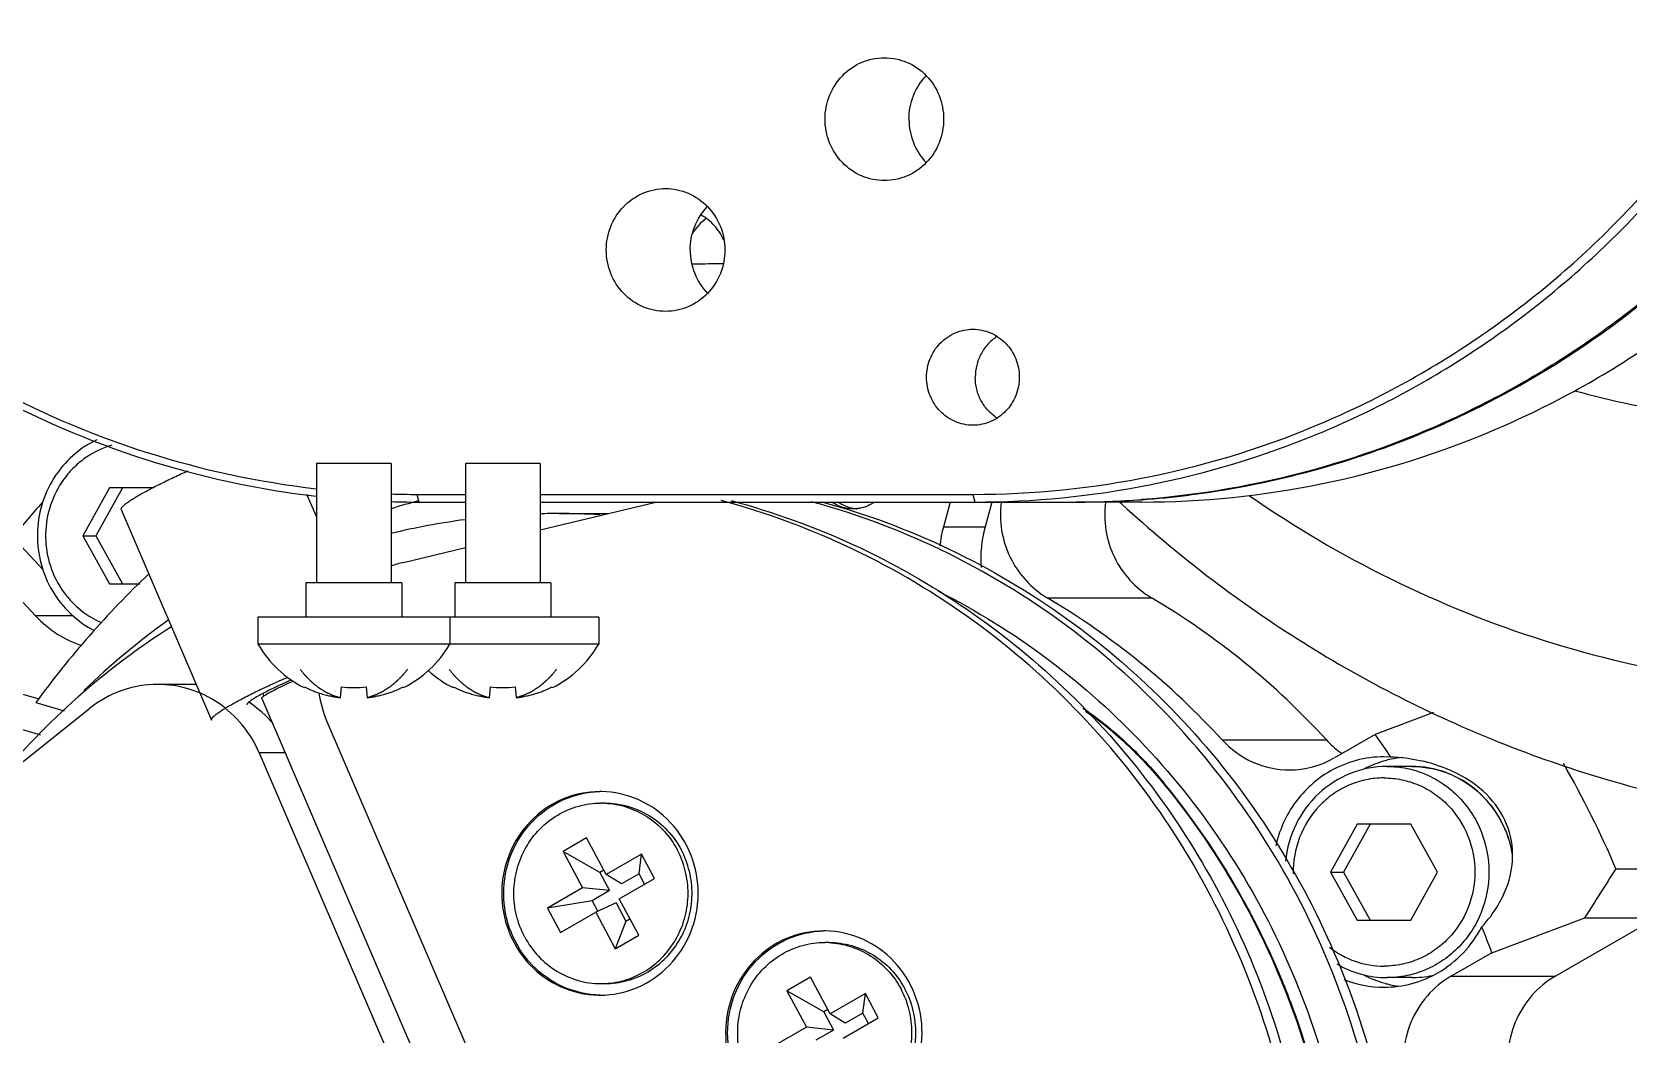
# Model space of a CAD drawing. Header units: millimetres. Extents: x 0 to 841, y 0 to 594.
# Drawn here: x 54.14 to 74.94, y 212.63 to 225.68 of the extents above; entities that cross this region are included whole.
import ezdxf

# ---------------------------------------------------------------- set-up
doc = ezdxf.new("R2010")
doc.units = ezdxf.units.MM
doc.header["$LTSCALE"] = 46.255
doc.layers.get('0').update_dxf_attribs({"linetype": 'CONTINUOUS'})
doc.layers.add('AXIS', color=7, linetype='CONTINUOUS')
doc.layers.add('COSMETIC', color=7, linetype='CONTINUOUS')

msp = doc.modelspace()

# ---------------------------------------------------------------- linework, layer by layer
at = {"color": 7, "linetype": 'CONTINUOUS'}
for p, q in [((58.821, 220.055), (57.846, 220.055)), ((57.846, 220.055), (57.846, 218.505)), ((58.821, 220.055), (58.821, 218.505)), ((60.762, 220.055), (59.787, 220.055)), ((59.787, 220.055), (59.787, 218.505)), ((60.762, 220.055), (60.762, 218.505)), ((55.152, 219.741), (54.804, 219.116)), ((55.321, 219.741), (54.972, 219.116)), ((55.713, 219.741), (55.152, 219.741)), ((59.155, 219.655), (59.787, 219.655)), ((59.155, 219.655), (59.181, 219.555)), ((60.762, 219.655), (66.399, 219.655)), ((66.399, 219.655), (66.425, 219.555)), ((59.148, 219.555), (59.181, 219.555)), ((59.181, 219.555), (59.787, 219.555)), ((60.762, 219.555), (67.732, 219.555)), ((60.762, 219.195), (62.269, 219.555)), ((61.005, 219.405), (61.642, 219.405)), ((66.104, 219.555), (66.015, 219.232)), ((66.648, 219.555), (66.558, 219.232)), ((66.015, 219.232), (66.558, 219.232)), ((53.231, 219.099), (54.187, 218.074)), ((53.891, 219.099), (54.283, 218.678)), ((54.804, 219.116), (54.972, 219.116)), ((54.804, 219.116), (55.152, 218.491)), ((54.972, 219.116), (55.321, 218.491)), ((58.981, 218.769), (59.787, 218.962)), ((55.152, 218.491), (55.544, 218.491)), ((58.959, 218.505), (57.709, 218.505)), ((57.709, 218.505), (57.709, 218.055)), ((58.959, 218.505), (58.959, 218.055)), ((60.9, 218.505), (59.65, 218.505)), ((59.65, 218.505), (59.65, 218.055)), ((60.9, 218.505), (60.9, 218.055)), ((67.367, 218.309), (68.725, 218.309)), ((54.675, 218.074), (54.187, 218.074)), ((61.525, 218.055), (57.084, 218.055)), ((57.084, 218.055), (57.084, 217.705)), ((59.584, 218.055), (59.584, 217.705)), ((61.525, 218.055), (61.525, 217.705)), ((61.525, 217.705), (57.084, 217.705)), ((56.192, 217.181), (55.778, 217.181)), ((57.687, 217.139), (57.69, 217.147)), ((58.159, 217.007), (58.173, 217.147)), ((58.494, 217.147), (58.508, 217.007)), ((58.977, 217.147), (58.98, 217.139)), ((59.628, 217.139), (59.631, 217.147)), ((60.1, 217.007), (60.114, 217.147)), ((60.435, 217.147), (60.449, 217.007)), ((60.918, 217.147), (60.921, 217.139)), ((53.973, 217.068), (54.23, 216.991)), ((54.192, 216.945), (54.562, 216.835)), ((56.94, 216.921), (56.939, 216.913)), ((51.59, 214.243), (54.895, 216.87)), ((53.457, 216.76), (54.252, 216.524)), ((57.984, 216.697), (60.272, 211.377)), ((72.4, 216.815), (71.64, 216.529)), ((71.64, 216.529), (71.109, 216.225)), ((57.438, 216.291), (57.101, 216.291)), ((57.101, 216.291), (59.389, 210.971)), ((69.647, 216.458), (71.006, 216.458)), ((72.116, 216.113), (71.795, 216.113)), ((71.407, 215.363), (71.059, 214.738)), ((71.575, 215.363), (71.227, 214.738)), ((72.104, 215.363), (71.407, 215.363)), ((72.453, 214.738), (72.104, 215.363)), ((61.367, 215.182), (61.061, 215.007)), ((61.622, 214.707), (61.367, 215.182)), ((61.54, 214.733), (61.061, 215.007)), ((61.061, 215.007), (61.315, 214.531)), ((62.081, 214.97), (61.622, 214.707)), ((62.05, 214.715), (62.081, 214.97)), ((62.251, 214.653), (62.081, 214.97)), ((61.591, 214.763), (61.54, 214.733)), ((61.54, 214.733), (61.667, 214.496)), ((61.82, 214.584), (61.622, 214.707)), ((61.791, 214.39), (62.251, 214.653)), ((62.05, 214.715), (61.82, 214.584)), ((62.123, 214.58), (62.05, 214.715)), ((71.059, 214.738), (71.227, 214.738)), ((71.059, 214.738), (71.407, 214.113)), ((71.227, 214.738), (71.575, 214.113)), ((72.104, 214.113), (72.453, 214.738)), ((74.777, 214.781), (75.713, 214.781)), ((61.315, 214.531), (60.856, 214.267)), ((61.667, 214.496), (61.315, 214.531)), ((61.667, 214.496), (61.438, 214.364)), ((61.438, 214.364), (60.856, 214.267)), ((60.856, 214.267), (61.026, 213.95)), ((61.026, 213.95), (61.485, 214.214)), ((61.438, 214.364), (61.511, 214.226)), ((61.752, 214.337), (61.485, 214.214)), ((61.485, 214.214), (61.74, 213.738)), ((61.752, 214.337), (61.879, 214.099)), ((62.046, 213.914), (61.791, 214.39)), ((61.879, 214.099), (61.74, 213.738)), ((61.879, 214.099), (61.931, 214.129)), ((71.407, 214.113), (72.104, 214.113)), ((73.162, 213.687), (74.37, 214.141)), ((75.053, 213.992), (73.989, 213.382)), ((74.37, 214.141), (75.506, 214.141)), ((61.74, 213.738), (62.046, 213.914)), ((73.162, 213.687), (72.631, 213.382)), ((64.284, 213.368), (63.977, 213.192)), ((64.538, 212.892), (64.284, 213.368)), ((72.116, 213.363), (71.795, 213.363)), ((72.631, 213.382), (73.989, 213.382)), ((64.457, 212.919), (63.977, 213.192)), ((63.977, 213.192), (64.232, 212.717)), ((64.998, 213.156), (64.538, 212.892)), ((64.967, 212.901), (64.998, 213.156)), ((65.167, 212.839), (64.998, 213.156)), ((64.508, 212.949), (64.457, 212.919)), ((64.457, 212.919), (64.584, 212.681)), ((64.737, 212.769), (64.538, 212.892)), ((64.708, 212.575), (65.167, 212.839)), ((64.967, 212.901), (64.737, 212.769)), ((65.039, 212.765), (64.967, 212.901)), ((64.232, 212.717), (63.773, 212.453)), ((64.584, 212.681), (64.232, 212.717)), ((64.584, 212.681), (64.354, 212.55))]:
    msp.add_line(p, q, dxfattribs=at)
for centre, radius, start, end in [((63.079, 210.283), 12.372, 90.0003, 91.558), ((63.079, 210.283), 12.372, 89.6951, 90.0003), ((77.142, 231.318), 10.713, 254.3043, 269.9876), ((59.155, 231.205), 11.55, 268.3417, 269.9995), ((65.388, 209.694), 14.854, 138.4298, 140.7162), ((61.731, 210.034), 9.873, 104.9937, 107.1533), ((59.181, 231.204), 11.649, 268.2279, 269.8387), ((61.005, 210.069), 9.336, 90.0047, 91.4908), ((61.005, 210.061), 9.344, 86.7342, 90.0046), ((64.928, 219.954), 0.488, 235.2101, 256.4843), ((64.926, 219.946), 0.48, 256.559, 259.7778), ((64.926, 219.946), 0.48, 259.7783, 265.8819), ((67.732, 231.224), 11.669, 270.0025, 274.2528), ((79.431, 231.596), 16.389, 227.2043, 227.4123), ((61.01, 210.038), 9.368, 97.5171, 103.5439), ((67.51, 218.819), 1.551, 164.5395, 174.0977), ((59.31, 217.395), 1.413, 103.4564, 110.3813), ((62.282, 209.717), 9.984, 42.466, 59.386), ((63.641, 209.717), 9.984, 42.466, 59.386), ((61.89, 209.744), 10.206, 125.829, 133.8774), ((61.192, 209.698), 9.756, 122.4542, 140.3902), ((58.334, 218.432), 1.446, 210.1885, 243.443), ((58.334, 218.432), 1.446, 296.557, 329.8115), ((60.275, 218.432), 1.446, 296.557, 329.8115), ((60.275, 218.432), 1.446, 227.7657, 243.443), ((56.192, 215.785), 1.396, 86.2074, 89.9962), ((58.333, 218.447), 1.45, 243.6981, 248.2459), ((58.334, 218.694), 1.555, 264.0645, 275.9355), ((58.334, 218.447), 1.45, 291.7541, 296.3019), ((60.274, 218.447), 1.45, 243.6981, 248.2459), ((60.275, 218.694), 1.555, 264.0645, 275.9355), ((60.276, 218.447), 1.45, 291.7541, 296.3019), ((56.161, 215.722), 1.467, 39.928, 57.0007), ((58.333, 218.447), 1.45, 248.246, 250.4228), ((58.333, 218.448), 1.451, 250.4229, 251.5332), ((58.333, 218.448), 1.451, 251.5333, 254.4592), ((59.404, 217.307), 1.545, 188.8796, 203.2256), ((58.333, 218.448), 1.452, 254.4592, 255.9343), ((58.333, 218.449), 1.452, 255.9344, 257.1503), ((58.333, 218.449), 1.452, 257.1503, 258.3933), ((58.333, 218.449), 1.452, 258.3934, 259.7704), ((58.333, 218.449), 1.452, 259.7703, 260.7531), ((58.334, 218.45), 1.453, 260.7532, 263.0911), ((58.334, 218.45), 1.453, 276.909, 279.2467), ((58.334, 218.449), 1.452, 279.2469, 281.6066), ((58.334, 218.449), 1.452, 281.6067, 282.8497), ((58.334, 218.449), 1.452, 282.8497, 284.0656), ((58.334, 218.448), 1.452, 284.0657, 285.5408), ((58.334, 218.448), 1.451, 285.5408, 286.6998), ((58.334, 218.448), 1.451, 286.6999, 288.4668), ((58.334, 218.448), 1.451, 288.4668, 289.5771), ((58.334, 218.447), 1.45, 289.5772, 291.754), ((60.274, 218.447), 1.45, 248.246, 250.4228), ((60.274, 218.448), 1.451, 250.4229, 251.5332), ((60.274, 218.448), 1.451, 251.5333, 254.4592), ((60.274, 218.448), 1.452, 254.4592, 255.9343), ((60.275, 218.449), 1.452, 255.9344, 257.1503), ((60.275, 218.449), 1.452, 257.1503, 258.3933), ((60.275, 218.449), 1.452, 258.3934, 259.7704), ((60.275, 218.449), 1.452, 259.7703, 260.7531), ((60.275, 218.45), 1.453, 260.7532, 263.0911), ((60.275, 218.45), 1.453, 276.909, 279.2467), ((60.275, 218.449), 1.452, 279.2469, 281.6066), ((60.275, 218.449), 1.452, 281.6067, 282.8497), ((60.275, 218.449), 1.452, 282.8497, 284.0656), ((60.275, 218.448), 1.452, 284.0657, 285.5408), ((60.275, 218.448), 1.451, 285.5408, 286.6998), ((60.275, 218.448), 1.451, 286.6999, 288.4668), ((60.275, 218.448), 1.451, 288.4668, 289.5771), ((60.275, 218.447), 1.45, 289.5772, 291.754), ((62.026, 209.566), 11.87, 34.1813, 35.9161), ((71.909, 217.285), 1.225, 222.4884, 233.3245), ((71.897, 217.269), 1.205, 233.3463, 235.0942), ((70.522, 217.243), 1.175, 270.0553, 299.9297), ((62.425, 209.486), 13.439, 23.2072, 29.7222), ((61.553, 214.538), 1.097, 87.2985, 89.9994), ((139.06, 173.433), 76.433, 147.25019, 147.81898), ((61.806, 209.447), 12.121, 20.4751, 22.1858), ((64.47, 212.724), 1.097, 87.2985, 89.9994), ((72.116, 214.658), 1.295, 270.0199, 281.9429), ((72.116, 214.651), 1.288, 270.0209, 282.0666), ((61.553, 214.383), 1.098, 269.9994, 272.7006)]:
    msp.add_arc(centre, radius, start, end, dxfattribs=at)
for points, knots in [([(59.148, 244.555), (58.387, 244.553), (56.86, 244.398), (54.657, 243.725), (52.616, 242.635), (50.81, 241.167), (49.304, 239.374), (48.151, 237.321), (47.391, 235.082), (47.052, 232.734), (47.145, 230.363), (47.666, 228.051), (48.599, 225.882), (49.909, 223.932), (51.55, 222.271), (53.465, 220.959), (55.585, 220.044), (57.088, 219.719), (57.844, 219.632)], [0, 0, 0, 0, 0.061393, 0.122939, 0.184772, 0.246978, 0.30959, 0.372586, 0.435889, 0.499379, 0.562913, 0.62634, 0.689524, 0.752362, 0.8148, 0.876838, 0.938536, 1, 1, 1, 1]), ([(59.155, 244.455), (58.399, 244.455), (56.882, 244.306), (54.692, 243.642), (52.662, 242.564), (50.866, 241.109), (49.367, 239.331), (48.219, 237.293), (47.462, 235.069), (47.124, 232.738), (47.214, 230.382), (47.732, 228.086), (48.657, 225.931), (49.959, 223.994), (51.59, 222.345), (53.493, 221.043), (55.599, 220.136), (57.093, 219.815), (57.844, 219.729)], [0, 0, 0, 0, 0.061393, 0.122938, 0.184768, 0.246972, 0.309582, 0.372577, 0.43588, 0.499372, 0.562907, 0.626335, 0.689521, 0.752361, 0.814799, 0.876837, 0.938535, 1, 1, 1, 1]), ([(66.399, 219.655), (67.182, 219.655), (68.755, 219.815), (71.018, 220.527), (73.103, 221.683), (74.929, 223.236), (76.426, 225.128), (77.538, 227.284), (78.223, 229.623), (78.454, 232.055), (78.223, 234.487), (77.538, 236.826), (76.426, 238.982), (74.929, 240.874), (73.103, 242.427), (71.018, 243.583), (68.755, 244.295), (67.182, 244.455), (66.399, 244.455)], [0, 0, 0, 0, 0.061433, 0.123029, 0.18493, 0.247223, 0.309939, 0.373043, 0.436442, 0.5, 0.563558, 0.626957, 0.690061, 0.752777, 0.81507, 0.876971, 0.938567, 1, 1, 1, 1]), ([(66.425, 219.555), (67.187, 219.555), (68.718, 219.706), (70.926, 220.375), (72.973, 221.464), (74.784, 222.931), (76.295, 224.725), (77.452, 226.781), (78.214, 229.025), (78.554, 231.376), (78.46, 233.752), (77.937, 236.068), (77.001, 238.24), (75.686, 240.192), (74.039, 241.853), (72.118, 243.163), (69.993, 244.076), (68.486, 244.397), (67.728, 244.482)], [0, 0, 0, 0, 0.061394, 0.122939, 0.184771, 0.246975, 0.309587, 0.372584, 0.435888, 0.499381, 0.562916, 0.626344, 0.689529, 0.752367, 0.814803, 0.87684, 0.938536, 1, 1, 1, 1]), ([(68.597, 244.523), (69.349, 244.467), (70.848, 244.208), (72.981, 243.393), (74.931, 242.182), (76.627, 240.616), (78.011, 238.751), (79.036, 236.653), (79.665, 234.395), (79.877, 232.055), (79.665, 229.715), (79.036, 227.457), (78.011, 225.359), (76.627, 223.494), (74.931, 221.928), (72.981, 220.717), (70.848, 219.902), (69.349, 219.643), (68.597, 219.587)], [0, 0, 0, 0, 0.061424, 0.123047, 0.184987, 0.247314, 0.310043, 0.373132, 0.436494, 0.5, 0.563506, 0.626867, 0.689957, 0.752686, 0.815013, 0.876953, 0.938576, 1, 1, 1, 1]), ([(66.711, 221.709), (66.668, 221.68), (66.589, 221.613), (66.499, 221.484), (66.442, 221.337), (66.43, 221.232), (66.43, 221.18)], [0, 0, 0, 0, 0.247243, 0.496627, 0.747789, 1, 1, 1, 1]), ([(66.711, 220.651), (66.668, 220.68), (66.589, 220.747), (66.499, 220.876), (66.442, 221.023), (66.43, 221.128), (66.43, 221.18)], [0, 0, 0, 0, 0.247243, 0.496627, 0.747789, 1, 1, 1, 1]), ([(54.987, 220.366), (54.873, 220.312), (54.66, 220.17), (54.411, 219.876), (54.252, 219.521), (54.194, 219.135), (54.242, 218.748), (54.391, 218.389), (54.632, 218.088), (54.841, 217.939), (54.953, 217.882)], [0, 0, 0, 0, 0.123357, 0.247901, 0.373533, 0.499825, 0.626149, 0.75187, 0.876532, 1, 1, 1, 1]), ([(55.181, 220.296), (55.064, 220.261), (54.894, 220.181), (54.702, 220.026), (54.534, 219.842), (54.379, 219.564), (54.301, 219.191), (54.336, 218.81), (54.457, 218.516), (54.602, 218.312), (54.775, 218.134), (54.934, 218.033), (55.047, 217.985)], [0, 0, 0, 0, 0.122948, 0.185051, 0.247486, 0.372929, 0.499244, 0.625714, 0.751565, 0.814255, 0.876616, 1, 1, 1, 1]), ([(69.999, 219.641), (71.171, 218.827), (73.766, 217.545), (76.628, 217.105), (78.046, 217.105)], [0, 0, 0, 0, 0.501446, 1, 1, 1, 1]), ([(60.72, 198.906), (61.327, 198.914), (62.545, 199.044), (64.304, 199.573), (65.944, 200.42), (67.41, 201.556), (68.656, 202.945), (69.642, 204.542), (70.335, 206.295), (70.715, 208.147), (70.77, 210.04), (70.496, 211.912), (69.904, 213.704), (69.012, 215.359), (67.848, 216.821), (66.449, 218.046), (64.862, 218.991), (63.707, 219.417), (63.118, 219.574)], [0, 0, 0, 0, 0.06134, 0.122828, 0.184581, 0.246683, 0.309169, 0.372029, 0.435202, 0.49859, 0.562068, 0.625501, 0.688757, 0.751729, 0.814343, 0.87657, 0.938429, 1, 1, 1, 1]), ([(63.248, 219.574), (63.795, 219.428), (64.868, 219.041), (66.358, 218.192), (67.691, 217.1), (68.829, 215.793), (69.742, 214.31), (70.403, 212.69), (70.796, 210.98), (70.871, 209.81), (70.861, 209.227)], [0, 0, 0, 0, 0.122899, 0.24632, 0.370409, 0.495216, 0.620711, 0.746791, 0.873291, 1, 1, 1, 1]), ([(71.669, 207.379), (71.792, 208.026), (71.919, 209.345), (71.75, 211.322), (71.226, 213.232), (70.366, 215.008), (69.199, 216.585), (67.767, 217.91), (66.121, 218.933), (64.914, 219.391), (64.298, 219.559)], [0, 0, 0, 0, 0.126481, 0.252964, 0.379167, 0.50483, 0.629772, 0.753909, 0.877272, 1, 1, 1, 1]), ([(64.427, 219.559), (64.998, 219.404), (66.116, 218.988), (67.658, 218.076), (69.023, 216.9), (70.17, 215.497), (71.064, 213.911), (71.679, 212.188), (71.997, 210.381), (72.003, 209.156), (71.955, 208.548)], [0, 0, 0, 0, 0.122823, 0.24622, 0.370324, 0.495176, 0.62073, 0.746856, 0.873358, 1, 1, 1, 1]), ([(66.767, 219.555), (66.752, 219.434), (66.756, 219.185), (66.868, 218.831), (67.073, 218.525), (67.263, 218.37), (67.367, 218.309)], [0, 0, 0, 0, 0.252252, 0.503637, 0.753047, 1, 1, 1, 1]), ([(68.126, 219.555), (68.111, 219.434), (68.115, 219.185), (68.226, 218.831), (68.432, 218.525), (68.622, 218.37), (68.725, 218.309)], [0, 0, 0, 0, 0.252252, 0.503637, 0.753047, 1, 1, 1, 1]), ([(68.34, 219.529), (69.048, 218.878), (70.579, 217.702), (73.144, 216.38), (75.895, 215.544), (77.798, 215.329), (78.748, 215.309)], [0, 0, 0, 0, 0.251715, 0.502049, 0.751318, 1, 1, 1, 1]), ([(65.944, 218.397), (66.447, 218.143), (67.413, 217.544), (68.684, 216.404), (69.746, 215.054), (70.567, 213.535), (71.123, 211.893), (71.396, 210.176), (71.38, 208.437), (71.175, 207.294), (71.026, 206.736)], [0, 0, 0, 0, 0.122979, 0.246666, 0.371094, 0.496208, 0.621872, 0.747888, 0.87401, 1, 1, 1, 1]), ([(54.187, 218.074), (54.27, 217.985), (54.457, 217.829), (54.677, 217.724), (54.792, 217.686)], [0, 0, 0, 0, 0.501964, 1, 1, 1, 1]), ([(55.777, 217.181), (55.62, 217.181), (55.301, 217.126), (55.019, 216.969), (54.895, 216.87)], [0, 0, 0, 0, 0.498242, 1, 1, 1, 1]), ([(57.101, 216.291), (57.045, 216.421), (56.896, 216.667), (56.579, 216.955), (56.196, 217.139), (55.916, 217.181), (55.777, 217.181)], [0, 0, 0, 0, 0.253322, 0.504179, 0.752773, 1, 1, 1, 1]), ([(57.521, 217.238), (57.484, 217.222), (57.412, 217.19), (57.307, 217.142), (57.211, 217.095), (57.125, 217.05), (57.054, 217.01), (57.004, 216.979), (56.974, 216.957), (56.958, 216.944), (56.946, 216.932), (56.941, 216.925), (56.94, 216.921)], [0, 0, 0, 0, 0.18049, 0.355484, 0.519055, 0.66569, 0.790491, 0.889395, 0.928176, 0.959507, 0.983339, 1, 1, 1, 1]), ([(69.647, 216.458), (69.758, 216.337), (70.031, 216.138), (70.361, 216.068), (70.524, 216.068)], [0, 0, 0, 0, 0.502543, 1, 1, 1, 1]), ([(71.795, 216.113), (71.633, 216.113), (71.305, 216.05), (70.882, 215.78), (70.582, 215.372), (70.49, 215.045), (70.473, 214.879)], [0, 0, 0, 0, 0.246243, 0.494598, 0.746054, 1, 1, 1, 1]), ([(71.795, 216.113), (71.881, 216.113), (72.056, 216.095), (72.307, 216.016), (72.538, 215.888), (72.74, 215.716), (72.906, 215.506), (73.071, 215.188), (73.157, 214.738), (73.071, 214.288), (72.906, 213.97), (72.74, 213.76), (72.538, 213.588), (72.307, 213.46), (72.056, 213.381), (71.881, 213.363), (71.795, 213.363)], [0, 0, 0, 0, 0.061505, 0.123172, 0.185144, 0.247508, 0.310296, 0.373472, 0.5, 0.626528, 0.689704, 0.752492, 0.814856, 0.876828, 0.938495, 1, 1, 1, 1]), ([(73.03, 214.024), (73.108, 214.109), (73.253, 214.298), (73.407, 214.639), (73.457, 215.05), (73.329, 215.488), (73.024, 215.844), (72.637, 216.073), (72.239, 216.196), (71.974, 216.229), (71.846, 216.235)], [0, 0, 0, 0, 0.105521, 0.216735, 0.338754, 0.476488, 0.62094, 0.756996, 0.882522, 1, 1, 1, 1]), ([(73.427, 214.979), (73.4, 215.135), (73.293, 215.439), (72.991, 215.811), (72.583, 216.056), (72.27, 216.113), (72.116, 216.113)], [0, 0, 0, 0, 0.253272, 0.504372, 0.752996, 1, 1, 1, 1]), ([(72.116, 216.113), (72.272, 216.113), (72.587, 216.055), (72.998, 215.804), (73.299, 215.424), (73.403, 215.114), (73.428, 214.956)], [0, 0, 0, 0, 0.246401, 0.494773, 0.746116, 1, 1, 1, 1]), ([(71.756, 215.963), (71.677, 215.963), (71.52, 215.947), (71.294, 215.875), (71.086, 215.758), (70.844, 215.548), (70.626, 215.2), (70.57, 214.875), (70.573, 214.714)], [0, 0, 0, 0, 0.123135, 0.246606, 0.370698, 0.495592, 0.746661, 1, 1, 1, 1]), ([(71.756, 215.963), (71.833, 215.963), (71.988, 215.947), (72.212, 215.877), (72.418, 215.763), (72.659, 215.558), (72.878, 215.217), (72.97, 214.738), (72.878, 214.259), (72.659, 213.918), (72.418, 213.713), (72.212, 213.599), (71.988, 213.529), (71.833, 213.513), (71.756, 213.513)], [0, 0, 0, 0, 0.061577, 0.123318, 0.185362, 0.2478, 0.373322, 0.5, 0.626678, 0.7522, 0.814638, 0.876682, 0.938423, 1, 1, 1, 1]), ([(60.561, 213.891), (60.513, 213.98), (60.44, 214.171), (60.406, 214.476), (60.448, 214.78), (60.564, 215.062), (60.746, 215.305), (60.983, 215.491), (61.258, 215.609), (61.455, 215.635), (61.553, 215.635)], [0, 0, 0, 0, 0.126134, 0.252778, 0.379396, 0.505448, 0.630538, 0.75452, 0.877539, 1, 1, 1, 1]), ([(61.605, 215.635), (61.706, 215.635), (61.908, 215.607), (62.189, 215.484), (62.429, 215.289), (62.549, 215.121), (62.598, 215.03)], [0, 0, 0, 0, 0.247528, 0.496238, 0.746967, 1, 1, 1, 1]), ([(61.605, 215.634), (61.701, 215.63), (61.894, 215.595), (62.159, 215.469), (62.385, 215.279), (62.5, 215.117), (62.546, 215.03)], [0, 0, 0, 0, 0.247515, 0.496289, 0.747041, 1, 1, 1, 1]), ([(61.605, 213.285), (61.703, 213.285), (61.901, 213.312), (62.176, 213.429), (62.412, 213.616), (62.595, 213.858), (62.711, 214.141), (62.753, 214.445), (62.718, 214.75), (62.645, 214.941), (62.598, 215.03)], [0, 0, 0, 0, 0.122461, 0.24548, 0.369462, 0.494552, 0.620604, 0.747222, 0.873866, 1, 1, 1, 1]), ([(61.605, 213.287), (61.701, 213.291), (61.893, 213.326), (62.157, 213.451), (62.383, 213.64), (62.555, 213.882), (62.663, 214.161), (62.701, 214.458), (62.664, 214.756), (62.593, 214.943), (62.546, 215.03)], [0, 0, 0, 0, 0.122459, 0.245538, 0.369593, 0.494731, 0.620783, 0.747358, 0.873934, 1, 1, 1, 1]), ([(51.59, 214.243), (51.19, 213.447), (50.739, 212.167), (50.467, 210.399), (50.414, 208.606), (50.763, 206.378), (51.649, 204.309), (52.644, 202.836), (53.807, 201.511), (55.555, 200.158), (57.985, 199.137), (59.727, 198.905), (60.591, 198.905)], [0, 0, 0, 0, 0.126151, 0.189554, 0.253008, 0.379551, 0.505502, 0.568257, 0.630744, 0.754639, 0.877592, 1, 1, 1, 1]), ([(60.561, 213.891), (60.609, 213.8), (60.73, 213.632), (60.969, 213.437), (61.25, 213.313), (61.453, 213.285), (61.553, 213.285)], [0, 0, 0, 0, 0.253033, 0.503762, 0.752472, 1, 1, 1, 1]), ([(63.477, 212.076), (63.43, 212.165), (63.357, 212.357), (63.322, 212.661), (63.365, 212.965), (63.481, 213.248), (63.663, 213.491), (63.9, 213.677), (64.175, 213.794), (64.372, 213.821), (64.47, 213.821)], [0, 0, 0, 0, 0.126134, 0.252778, 0.379396, 0.505448, 0.630538, 0.75452, 0.877539, 1, 1, 1, 1]), ([(64.522, 213.821), (64.622, 213.821), (64.825, 213.793), (65.106, 213.67), (65.345, 213.475), (65.466, 213.306), (65.514, 213.216)], [0, 0, 0, 0, 0.247528, 0.496238, 0.746967, 1, 1, 1, 1]), ([(64.522, 213.82), (64.618, 213.815), (64.81, 213.78), (65.076, 213.655), (65.302, 213.464), (65.416, 213.302), (65.463, 213.216)], [0, 0, 0, 0, 0.247515, 0.496289, 0.747041, 1, 1, 1, 1]), ([(71.045, 213.758), (71.146, 213.68), (71.373, 213.556), (71.629, 213.513), (71.756, 213.513)], [0, 0, 0, 0, 0.501677, 1, 1, 1, 1]), ([(71.141, 213.541), (71.24, 213.483), (71.452, 213.393), (71.681, 213.363), (71.795, 213.363)], [0, 0, 0, 0, 0.501093, 1, 1, 1, 1]), ([(72.631, 213.382), (72.515, 213.315), (72.302, 213.14), (72.086, 212.789), (71.99, 212.385), (72.014, 212.108), (72.047, 211.975)], [0, 0, 0, 0, 0.246843, 0.49642, 0.747989, 1, 1, 1, 1]), ([(73.989, 213.382), (73.873, 213.315), (73.661, 213.14), (73.445, 212.789), (73.349, 212.385), (73.373, 212.108), (73.406, 211.975)], [0, 0, 0, 0, 0.246843, 0.49642, 0.747989, 1, 1, 1, 1]), ([(64.522, 211.471), (64.62, 211.471), (64.817, 211.498), (65.092, 211.615), (65.329, 211.801), (65.511, 212.044), (65.627, 212.327), (65.669, 212.631), (65.635, 212.935), (65.562, 213.127), (65.514, 213.216)], [0, 0, 0, 0, 0.122461, 0.24548, 0.369462, 0.494552, 0.620604, 0.747222, 0.873866, 1, 1, 1, 1]), ([(64.522, 211.472), (64.618, 211.477), (64.809, 211.511), (65.074, 211.636), (65.3, 211.826), (65.472, 212.068), (65.58, 212.346), (65.617, 212.644), (65.581, 212.942), (65.509, 213.129), (65.463, 213.216)], [0, 0, 0, 0, 0.122459, 0.245538, 0.369593, 0.494731, 0.620783, 0.747358, 0.873934, 1, 1, 1, 1])]:
    msp.add_open_spline(points, degree=3, knots=knots, dxfattribs=at)
msp.add_open_spline([(66.558, 219.232), (66.511, 219.061), (66.493, 218.878), (66.507, 218.701)], degree=3, dxfattribs=at)
at = {"layer": 'AXIS', "color": 7, "linetype": 'CONTINUOUS'}
for p, q in [((57.719, 219.656), (57.846, 219.361)), ((55.301, 219.456), (56.48, 216.716)), ((67.758, 219.555), (67.743, 219.555)), ((68.599, 219.555), (67.758, 219.555)), ((57.135, 216.997), (59.841, 210.705)), ((57.148, 217.061), (57.162, 217.028)), ((71.846, 216.235), (71.755, 216.238)), ((68.892, 215.894), (68.897, 215.887)), ((68.897, 215.87), (68.897, 215.887)), ((61.563, 215.785), (61.54, 215.785)), ((64.479, 213.971), (64.457, 213.971)), ((61.518, 213.136), (61.541, 213.135))]:
    msp.add_line(p, q, dxfattribs=at)
for centre, radius, start, end in [((67.738, 231.325), 11.772, 278.551, 293.7912), ((67.703, 231.408), 11.862, 293.781, 294.0546), ((67.757, 231.228), 11.673, 274.1288, 277.1848), ((67.756, 231.241), 11.686, 277.185, 278.5251), ((67.758, 231.226), 11.671, 270.0015, 274.1285), ((64.186, 209.646), 12.376, 133.5412, 143.8567), ((72.151, 214.814), 1.425, 105.7041, 117.2231), ((72.144, 214.834), 1.404, 102.1319, 105.6707), ((72.145, 214.833), 1.405, 96.146, 102.1308), ((61.171, 209.536), 10.001, 28.4666, 39.4216), ((61.075, 209.479), 10.113, 27.5604, 28.4901), ((61.034, 209.459), 10.158, 22.703, 27.5561), ((60.993, 209.441), 10.204, 21.4919, 22.7051), ((72.151, 214.661), 1.424, 241.9474, 254.4314), ((71.755, 214.648), 1.41, 270.0568, 299.9298), ((60.963, 209.43), 10.236, 16.6824, 21.4888), ((72.146, 214.646), 1.408, 254.4606, 254.7334), ((72.144, 214.642), 1.404, 254.7324, 257.0345), ((72.144, 214.641), 1.404, 257.0387, 261.986)]:
    msp.add_arc(centre, radius, start, end, dxfattribs=at)
for points, knots in [([(68.599, 219.555), (69.388, 219.555), (70.974, 219.717), (73.255, 220.434), (75.357, 221.599), (77.198, 223.165), (78.707, 225.072), (79.828, 227.246), (80.518, 229.604), (80.751, 232.055), (80.518, 234.506), (79.828, 236.864), (78.707, 239.038), (77.198, 240.945), (75.357, 242.511), (73.255, 243.676), (70.974, 244.393), (69.388, 244.555), (68.599, 244.555)], [0, 0, 0, 0, 0.061433, 0.123031, 0.184931, 0.247224, 0.30994, 0.373043, 0.436442, 0.5, 0.563558, 0.626957, 0.69006, 0.752776, 0.815069, 0.876969, 0.938567, 1, 1, 1, 1]), ([(72.538, 220.576), (73.077, 220.817), (74.121, 221.38), (75.549, 222.448), (76.812, 223.718), (78.241, 225.647), (79.492, 228.429), (80.003, 232.055), (79.492, 235.682), (78.241, 238.464), (76.811, 240.392), (75.548, 241.663), (74.12, 242.731), (73.076, 243.294), (72.538, 243.534)], [0, 0, 0, 0, 0.061622, 0.123526, 0.185739, 0.248262, 0.373797, 0.5, 0.626204, 0.751739, 0.814261, 0.876474, 0.938378, 1, 1, 1, 1]), ([(64.473, 224.54), (64.473, 224.644), (64.513, 224.853), (64.684, 225.119), (64.94, 225.298), (65.145, 225.34), (65.246, 225.34)], [0, 0, 0, 0, 0.254009, 0.505662, 0.754017, 1, 1, 1, 1]), ([(65.246, 225.34), (65.346, 225.34), (65.551, 225.298), (65.808, 225.119), (65.979, 224.853), (66.018, 224.644), (66.018, 224.54)], [0, 0, 0, 0, 0.245983, 0.494338, 0.745991, 1, 1, 1, 1]), ([(65.566, 224.54), (65.566, 224.644), (65.606, 224.852), (65.721, 225.031), (65.792, 225.105)], [0, 0, 0, 0, 0.502337, 1, 1, 1, 1]), ([(65.246, 223.74), (65.145, 223.74), (64.94, 223.782), (64.684, 223.961), (64.513, 224.227), (64.473, 224.436), (64.473, 224.54)], [0, 0, 0, 0, 0.245983, 0.494338, 0.745991, 1, 1, 1, 1]), ([(66.018, 224.54), (66.018, 224.436), (65.979, 224.227), (65.808, 223.961), (65.551, 223.782), (65.346, 223.74), (65.246, 223.74)], [0, 0, 0, 0, 0.254009, 0.505662, 0.754017, 1, 1, 1, 1]), ([(65.566, 224.54), (65.566, 224.436), (65.606, 224.228), (65.721, 224.049), (65.792, 223.975)], [0, 0, 0, 0, 0.502337, 1, 1, 1, 1]), ([(61.623, 222.837), (61.623, 222.941), (61.663, 223.15), (61.834, 223.415), (62.09, 223.594), (62.295, 223.637), (62.396, 223.637)], [0, 0, 0, 0, 0.254009, 0.505662, 0.754017, 1, 1, 1, 1]), ([(62.396, 223.637), (62.496, 223.637), (62.701, 223.594), (62.958, 223.415), (63.129, 223.15), (63.168, 222.941), (63.168, 222.837)], [0, 0, 0, 0, 0.245983, 0.494338, 0.745991, 1, 1, 1, 1]), ([(62.716, 222.837), (62.716, 222.94), (62.756, 223.149), (62.871, 223.327), (62.942, 223.401)], [0, 0, 0, 0, 0.502337, 1, 1, 1, 1]), ([(63.156, 222.967), (63.124, 223.034), (63.04, 223.16), (62.922, 223.255), (62.858, 223.292)], [0, 0, 0, 0, 0.502584, 1, 1, 1, 1]), ([(62.396, 222.037), (62.295, 222.037), (62.09, 222.079), (61.834, 222.258), (61.663, 222.524), (61.623, 222.733), (61.623, 222.837)], [0, 0, 0, 0, 0.245983, 0.494338, 0.745991, 1, 1, 1, 1]), ([(63.168, 222.837), (63.168, 222.733), (63.129, 222.524), (62.958, 222.258), (62.701, 222.079), (62.496, 222.037), (62.396, 222.037)], [0, 0, 0, 0, 0.254009, 0.505662, 0.754017, 1, 1, 1, 1]), ([(62.716, 222.837), (62.716, 222.733), (62.756, 222.525), (62.871, 222.346), (62.942, 222.272)], [0, 0, 0, 0, 0.502337, 1, 1, 1, 1]), ([(65.795, 221.18), (65.795, 221.261), (65.827, 221.425), (65.96, 221.632), (66.161, 221.772), (66.321, 221.805), (66.399, 221.805)], [0, 0, 0, 0, 0.254016, 0.505661, 0.754016, 1, 1, 1, 1]), ([(66.399, 221.805), (66.478, 221.805), (66.638, 221.772), (66.838, 221.632), (66.972, 221.425), (67.003, 221.261), (67.003, 221.18)], [0, 0, 0, 0, 0.245984, 0.494339, 0.745984, 1, 1, 1, 1]), ([(66.399, 220.555), (66.321, 220.555), (66.161, 220.588), (65.96, 220.728), (65.827, 220.935), (65.795, 221.099), (65.795, 221.18)], [0, 0, 0, 0, 0.245984, 0.494339, 0.745984, 1, 1, 1, 1]), ([(67.003, 221.18), (67.003, 221.099), (66.972, 220.935), (66.838, 220.728), (66.638, 220.588), (66.478, 220.555), (66.399, 220.555)], [0, 0, 0, 0, 0.254016, 0.505661, 0.754016, 1, 1, 1, 1]), ([(55.301, 219.456), (55.3, 219.46), (55.3, 219.467), (55.305, 219.476), (55.313, 219.488), (55.329, 219.505), (55.354, 219.527), (55.388, 219.552), (55.429, 219.58), (55.478, 219.611), (55.557, 219.657), (55.67, 219.72), (55.823, 219.798), (55.993, 219.88), (56.112, 219.935), (56.174, 219.962)], [0, 0, 0, 0, 0.011601, 0.019387, 0.028938, 0.053858, 0.086899, 0.128073, 0.177189, 0.233931, 0.29789, 0.445471, 0.61536, 0.802187, 1, 1, 1, 1]), ([(64.84, 219.466), (64.768, 219.466), (64.671, 219.489), (64.588, 219.537), (64.568, 219.551)], [0, 0, 0, 0, 0.747393, 1, 1, 1, 1]), ([(65.112, 219.551), (65.092, 219.537), (65.009, 219.489), (64.911, 219.466), (64.84, 219.466)], [0, 0, 0, 0, 0.252614, 1, 1, 1, 1]), ([(56.48, 216.716), (56.478, 216.72), (56.479, 216.728), (56.484, 216.737), (56.494, 216.751), (56.513, 216.77), (56.543, 216.794), (56.582, 216.822), (56.631, 216.854), (56.687, 216.889), (56.778, 216.941), (56.908, 217.01), (57.081, 217.097), (57.271, 217.186), (57.404, 217.245), (57.472, 217.274)], [0, 0, 0, 0, 0.011238, 0.019003, 0.028637, 0.053996, 0.087767, 0.129887, 0.180086, 0.23797, 0.303038, 0.452334, 0.622547, 0.807391, 1, 1, 1, 1]), ([(57.179, 217.042), (57.2, 217.055), (57.25, 217.084), (57.37, 217.147), (57.47, 217.192), (57.542, 217.222)], [0, 0, 0, 0, 0.184364, 0.424848, 1, 1, 1, 1]), ([(57.135, 216.997), (57.134, 216.999), (57.136, 217.007), (57.141, 217.011), (57.144, 217.014)], [0, 0, 0, 0, 0.359208, 1, 1, 1, 1]), ([(57.144, 217.014), (57.145, 217.015), (57.149, 217.02), (57.155, 217.024), (57.159, 217.027)], [0, 0, 0, 0, 0.216562, 1, 1, 1, 1]), ([(57.159, 217.027), (57.16, 217.028), (57.167, 217.033), (57.174, 217.038), (57.179, 217.042)], [0, 0, 0, 0, 0.22732, 1, 1, 1, 1]), ([(67.831, 216.872), (67.923, 216.812), (68.111, 216.674), (68.476, 216.359), (68.732, 216.087), (68.892, 215.894)], [0, 0, 0, 0, 0.228469, 0.480665, 1, 1, 1, 1]), ([(67.865, 216.834), (67.954, 216.776), (68.134, 216.642), (68.485, 216.337), (68.731, 216.074), (68.884, 215.887)], [0, 0, 0, 0, 0.228731, 0.480982, 1, 1, 1, 1]), ([(71.755, 216.238), (71.633, 216.238), (71.388, 216.206), (71.16, 216.111), (71.053, 216.05)], [0, 0, 0, 0, 0.498952, 1, 1, 1, 1]), ([(68.884, 215.887), (69.262, 215.428), (69.938, 214.436), (70.674, 212.792), (71.113, 211.038), (71.197, 209.832), (71.187, 209.23)], [0, 0, 0, 0, 0.248406, 0.498132, 0.748822, 1, 1, 1, 1]), ([(71.053, 216.05), (70.877, 215.949), (70.563, 215.666), (70.391, 215.281), (70.345, 215.081)], [0, 0, 0, 0, 0.496658, 1, 1, 1, 1]), ([(61.54, 215.785), (61.374, 215.785), (61.037, 215.716), (60.614, 215.423), (60.33, 214.986), (60.228, 214.472), (60.321, 213.956), (60.598, 213.515), (61.017, 213.214), (61.352, 213.139), (61.518, 213.136)], [0, 0, 0, 0, 0.122989, 0.247139, 0.372939, 0.499907, 0.626904, 0.752771, 0.87699, 1, 1, 1, 1]), ([(61.544, 213.136), (61.379, 213.139), (61.046, 213.213), (60.629, 213.51), (60.351, 213.947), (60.254, 214.458), (60.35, 214.97), (60.626, 215.408), (61.042, 215.706), (61.376, 215.782), (61.54, 215.785)], [0, 0, 0, 0, 0.122995, 0.24718, 0.373008, 0.499973, 0.626943, 0.752782, 0.876981, 1, 1, 1, 1]), ([(61.541, 213.135), (61.706, 213.135), (62.043, 213.205), (62.467, 213.498), (62.751, 213.935), (62.853, 214.449), (62.759, 214.965), (62.483, 215.406), (62.064, 215.707), (61.728, 215.782), (61.563, 215.785)], [0, 0, 0, 0, 0.122989, 0.247139, 0.372939, 0.499907, 0.626904, 0.752771, 0.87699, 1, 1, 1, 1]), ([(72.458, 213.426), (72.578, 213.495), (72.801, 213.67), (72.965, 213.9), (73.03, 214.024)], [0, 0, 0, 0, 0.497572, 1, 1, 1, 1]), ([(64.457, 213.971), (64.291, 213.971), (63.954, 213.902), (63.53, 213.608), (63.247, 213.172), (63.145, 212.658), (63.238, 212.142), (63.515, 211.7), (63.933, 211.399), (64.269, 211.324), (64.435, 211.321)], [0, 0, 0, 0, 0.122989, 0.247139, 0.372939, 0.499907, 0.626904, 0.752771, 0.87699, 1, 1, 1, 1]), ([(64.461, 211.321), (64.296, 211.324), (63.962, 211.398), (63.545, 211.696), (63.268, 212.133), (63.171, 212.644), (63.267, 213.156), (63.543, 213.594), (63.959, 213.892), (64.292, 213.967), (64.457, 213.971)], [0, 0, 0, 0, 0.122995, 0.24718, 0.373008, 0.499973, 0.626943, 0.752782, 0.876981, 1, 1, 1, 1]), ([(64.457, 211.321), (64.623, 211.321), (64.96, 211.39), (65.384, 211.684), (65.668, 212.12), (65.77, 212.634), (65.676, 213.15), (65.4, 213.592), (64.981, 213.893), (64.645, 213.968), (64.479, 213.971)], [0, 0, 0, 0, 0.122989, 0.247139, 0.372939, 0.499907, 0.626904, 0.752771, 0.87699, 1, 1, 1, 1])]:
    msp.add_open_spline(points, degree=3, knots=knots, dxfattribs=at)
for points in [[(62.923, 223.245), (62.852, 223.192), (62.79, 223.125), (62.742, 223.05)], [(71.23, 213.34), (71.396, 213.273), (71.577, 213.238), (71.756, 213.238)]]:
    msp.add_open_spline(points, degree=3, dxfattribs=at)
at = {"layer": 'COSMETIC', "color": 7, "linetype": 'CONTINUOUS'}
for points in [[(57.634, 217.378), (57.643, 217.367), (57.656, 217.35), (57.672, 217.331), (57.682, 217.32), (57.688, 217.312), (57.695, 217.303), (57.701, 217.297), (57.704, 217.293), (57.706, 217.291), (57.707, 217.289), (57.71, 217.286), (57.713, 217.283), (57.718, 217.278), (57.725, 217.272), (57.735, 217.262), (57.748, 217.249), (57.761, 217.236), (57.771, 217.226), (57.777, 217.22), (57.782, 217.215), (57.785, 217.212), (57.788, 217.209), (57.789, 217.208), (57.79, 217.207), (57.792, 217.206), (57.796, 217.203), (57.802, 217.198), (57.81, 217.191), (57.819, 217.185), (57.829, 217.176), (57.84, 217.167), (57.851, 217.159), (57.858, 217.153), (57.863, 217.149), (57.868, 217.146), (57.871, 217.143), (57.874, 217.141), (57.876, 217.139), (57.878, 217.138), (57.881, 217.136), (57.884, 217.134), (57.889, 217.131), (57.894, 217.128), (57.901, 217.123), (57.913, 217.116), (57.924, 217.109), (57.936, 217.102), (57.944, 217.096), (57.953, 217.091), (57.959, 217.087), (57.964, 217.084), (57.965, 217.083), (57.967, 217.082), (57.968, 217.082), (57.971, 217.08), (57.974, 217.079), (57.98, 217.076), (57.987, 217.073), (57.999, 217.067), (58.013, 217.061), (58.027, 217.054), (58.039, 217.049), (58.046, 217.045), (58.051, 217.043), (58.055, 217.041), (58.057, 217.04), (58.059, 217.039), (58.061, 217.039), (58.062, 217.038), (58.067, 217.037), (58.074, 217.034), (58.084, 217.031), (58.093, 217.028), (58.106, 217.024), (58.127, 217.017), (58.146, 217.011), (58.159, 217.007)], [(59.034, 217.378), (59.024, 217.367), (59.011, 217.35), (58.995, 217.331), (58.985, 217.32), (58.979, 217.312), (58.972, 217.303), (58.967, 217.297), (58.963, 217.293), (58.961, 217.291), (58.96, 217.289), (58.957, 217.286), (58.954, 217.283), (58.949, 217.278), (58.942, 217.272), (58.932, 217.262), (58.919, 217.249), (58.907, 217.236), (58.896, 217.226), (58.89, 217.22), (58.885, 217.215), (58.882, 217.212), (58.879, 217.209), (58.878, 217.208), (58.877, 217.207), (58.875, 217.206), (58.871, 217.203), (58.865, 217.198), (58.857, 217.191), (58.849, 217.185), (58.838, 217.176), (58.827, 217.167), (58.816, 217.159), (58.809, 217.153), (58.804, 217.149), (58.8, 217.146), (58.796, 217.143), (58.793, 217.141), (58.791, 217.139), (58.789, 217.138), (58.786, 217.136), (58.783, 217.134), (58.779, 217.131), (58.773, 217.128), (58.766, 217.123), (58.754, 217.116), (58.743, 217.109), (58.731, 217.102), (58.723, 217.096), (58.714, 217.091), (58.708, 217.087), (58.704, 217.084), (58.702, 217.083), (58.7, 217.082), (58.699, 217.082), (58.696, 217.08), (58.693, 217.079), (58.687, 217.076), (58.68, 217.073), (58.669, 217.067), (58.654, 217.061), (58.64, 217.054), (58.629, 217.049), (58.621, 217.045), (58.616, 217.043), (58.612, 217.041), (58.61, 217.04), (58.608, 217.039), (58.607, 217.039), (58.605, 217.038), (58.6, 217.037), (58.593, 217.034), (58.583, 217.031), (58.574, 217.028), (58.562, 217.024), (58.54, 217.017), (58.521, 217.011), (58.508, 217.007)], [(59.575, 217.378), (59.584, 217.367), (59.598, 217.35), (59.614, 217.331), (59.623, 217.32), (59.63, 217.312), (59.637, 217.303), (59.642, 217.297), (59.645, 217.293), (59.647, 217.291), (59.649, 217.289), (59.651, 217.286), (59.654, 217.283), (59.659, 217.278), (59.666, 217.272), (59.676, 217.262), (59.689, 217.249), (59.702, 217.236), (59.712, 217.226), (59.718, 217.22), (59.723, 217.215), (59.727, 217.212), (59.729, 217.209), (59.73, 217.208), (59.731, 217.207), (59.733, 217.206), (59.737, 217.203), (59.743, 217.198), (59.752, 217.191), (59.76, 217.185), (59.771, 217.176), (59.781, 217.167), (59.792, 217.159), (59.799, 217.153), (59.805, 217.149), (59.809, 217.146), (59.812, 217.143), (59.815, 217.141), (59.817, 217.139), (59.819, 217.138), (59.822, 217.136), (59.825, 217.134), (59.83, 217.131), (59.835, 217.128), (59.843, 217.123), (59.854, 217.116), (59.865, 217.109), (59.877, 217.102), (59.885, 217.096), (59.894, 217.091), (59.9, 217.087), (59.905, 217.084), (59.906, 217.083), (59.908, 217.082), (59.909, 217.082), (59.912, 217.08), (59.915, 217.079), (59.921, 217.076), (59.928, 217.073), (59.94, 217.067), (59.954, 217.061), (59.968, 217.054), (59.98, 217.049), (59.987, 217.045), (59.993, 217.043), (59.996, 217.041), (59.999, 217.04), (60, 217.039), (60.002, 217.039), (60.004, 217.038), (60.008, 217.037), (60.015, 217.034), (60.025, 217.031), (60.034, 217.028), (60.047, 217.024), (60.069, 217.017), (60.087, 217.011), (60.1, 217.007)], [(60.975, 217.378), (60.966, 217.367), (60.952, 217.35), (60.936, 217.331), (60.927, 217.32), (60.92, 217.312), (60.913, 217.303), (60.908, 217.297), (60.904, 217.293), (60.903, 217.291), (60.901, 217.289), (60.898, 217.286), (60.895, 217.283), (60.89, 217.278), (60.884, 217.272), (60.873, 217.262), (60.861, 217.249), (60.848, 217.236), (60.837, 217.226), (60.831, 217.22), (60.826, 217.215), (60.823, 217.212), (60.821, 217.209), (60.819, 217.208), (60.818, 217.207), (60.816, 217.206), (60.812, 217.203), (60.806, 217.198), (60.798, 217.191), (60.79, 217.185), (60.779, 217.176), (60.768, 217.167), (60.757, 217.159), (60.75, 217.153), (60.745, 217.149), (60.741, 217.146), (60.737, 217.143), (60.735, 217.141), (60.733, 217.139), (60.73, 217.138), (60.728, 217.136), (60.724, 217.134), (60.72, 217.131), (60.714, 217.128), (60.707, 217.123), (60.695, 217.116), (60.684, 217.109), (60.673, 217.102), (60.664, 217.096), (60.655, 217.091), (60.649, 217.087), (60.645, 217.084), (60.643, 217.083), (60.642, 217.082), (60.64, 217.082), (60.638, 217.08), (60.634, 217.079), (60.628, 217.076), (60.621, 217.073), (60.61, 217.067), (60.595, 217.061), (60.581, 217.054), (60.57, 217.049), (60.563, 217.045), (60.557, 217.043), (60.553, 217.041), (60.551, 217.04), (60.549, 217.039), (60.548, 217.039), (60.546, 217.038), (60.541, 217.037), (60.534, 217.034), (60.525, 217.031), (60.515, 217.028), (60.503, 217.024), (60.481, 217.017), (60.462, 217.011), (60.449, 217.007)]]:
    msp.add_open_spline(points, degree=3, knots=[0, 0, 0, 0, 0.0625, 0.09375, 0.109375, 0.125, 0.140625, 0.15625, 0.160156, 0.164062, 0.167969, 0.171875, 0.179688, 0.1875, 0.203125, 0.21875, 0.25, 0.28125, 0.296875, 0.3125, 0.320312, 0.328125, 0.332031, 0.333984, 0.335938, 0.339844, 0.34375, 0.359375, 0.375, 0.390625, 0.40625, 0.4375, 0.453125, 0.46875, 0.476562, 0.484375, 0.492188, 0.496094, 0.5, 0.503906, 0.507812, 0.515625, 0.523438, 0.53125, 0.546875, 0.5625, 0.59375, 0.609375, 0.625, 0.640625, 0.65625, 0.660156, 0.664062, 0.666016, 0.667969, 0.671875, 0.679688, 0.6875, 0.703125, 0.71875, 0.75, 0.78125, 0.796875, 0.8125, 0.820312, 0.828125, 0.832031, 0.833984, 0.835938, 0.839844, 0.84375, 0.859375, 0.875, 0.890625, 0.90625, 0.9375, 1, 1, 1, 1], dxfattribs=at)

doc.saveas('drawing.dxf')
